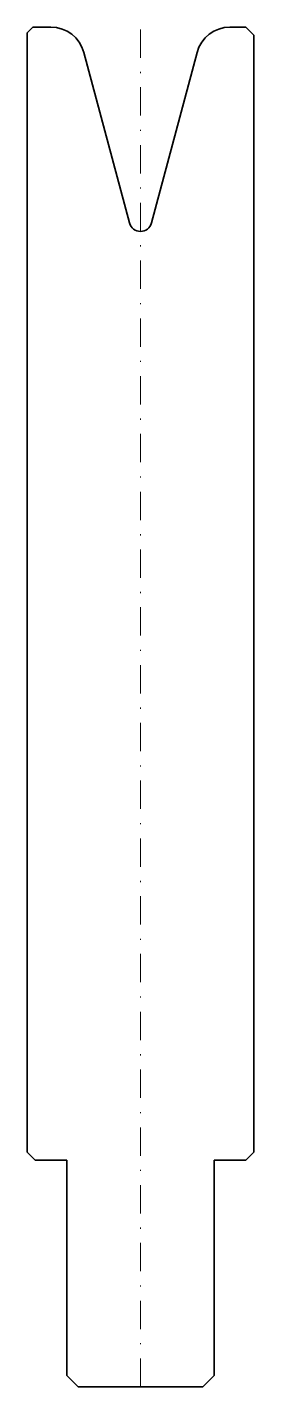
# Model space of a CAD drawing. Header units: millimetres. Extents: x -10 to 10, y -120 to 0.
import ezdxf

# ---------------------------------------------------------------- set-up
doc = ezdxf.new("R2010")
doc.units = ezdxf.units.MM
doc.header["$LTSCALE"] = 5
doc.linetypes.add('AUSGEZOGEN', pattern=[0])
doc.linetypes.add('DASHDOT', pattern=[1, 0.5, -0.25, 0, -0.25])
doc.layers.add('2', color=7, linetype='Continuous')

msp = doc.modelspace()

# ---------------------------------------------------------------- linework, layer by layer
at = {"layer": '2', "color": 7, "linetype": 'AUSGEZOGEN', "lineweight": 35}
for p, q in [((-9.5, 0), (-7.9, 0)), ((7.89, 0), (9.29, 0)), ((-10, -0.5), (-9.5, 0)), ((-10, -99.3), (-10, -0.5)), ((9.3, 0), (10, -0.7)), ((10, -0.7), (10, -99.3)), ((-5, -2.22), (-0.97, -17.28)), ((0.96, -17.28), (5, -2.22)), ((-9.3, -100), (-10, -99.3)), ((10, -99.3), (9.3, -100)), ((-6.5, -100), (-9.3, -100)), ((-6.5, -119), (-6.5, -100)), ((9.3, -100), (6.5, -100)), ((6.5, -100), (6.5, -119)), ((-5.5, -120), (-6.5, -119)), ((5.5, -120), (-5.5, -120)), ((6.5, -119), (5.5, -120))]:
    msp.add_line(p, q, dxfattribs=at)
at = {"layer": '2', "color": 7, "linetype": 'DASHDOT', "lineweight": 18}
msp.add_line((0, -120), (0, 0), dxfattribs=at)
at = {"layer": '2', "color": 7, "linetype": 'AUSGEZOGEN', "lineweight": 35}
for centre, radius, start, end in [((-7.9, -3), 3, 15, 90), ((7.89, -3), 3, 90, 165), ((0, -17.02), 1, 195, 345)]:
    msp.add_arc(centre, radius, start, end, dxfattribs=at)

doc.saveas('drawing.dxf')
